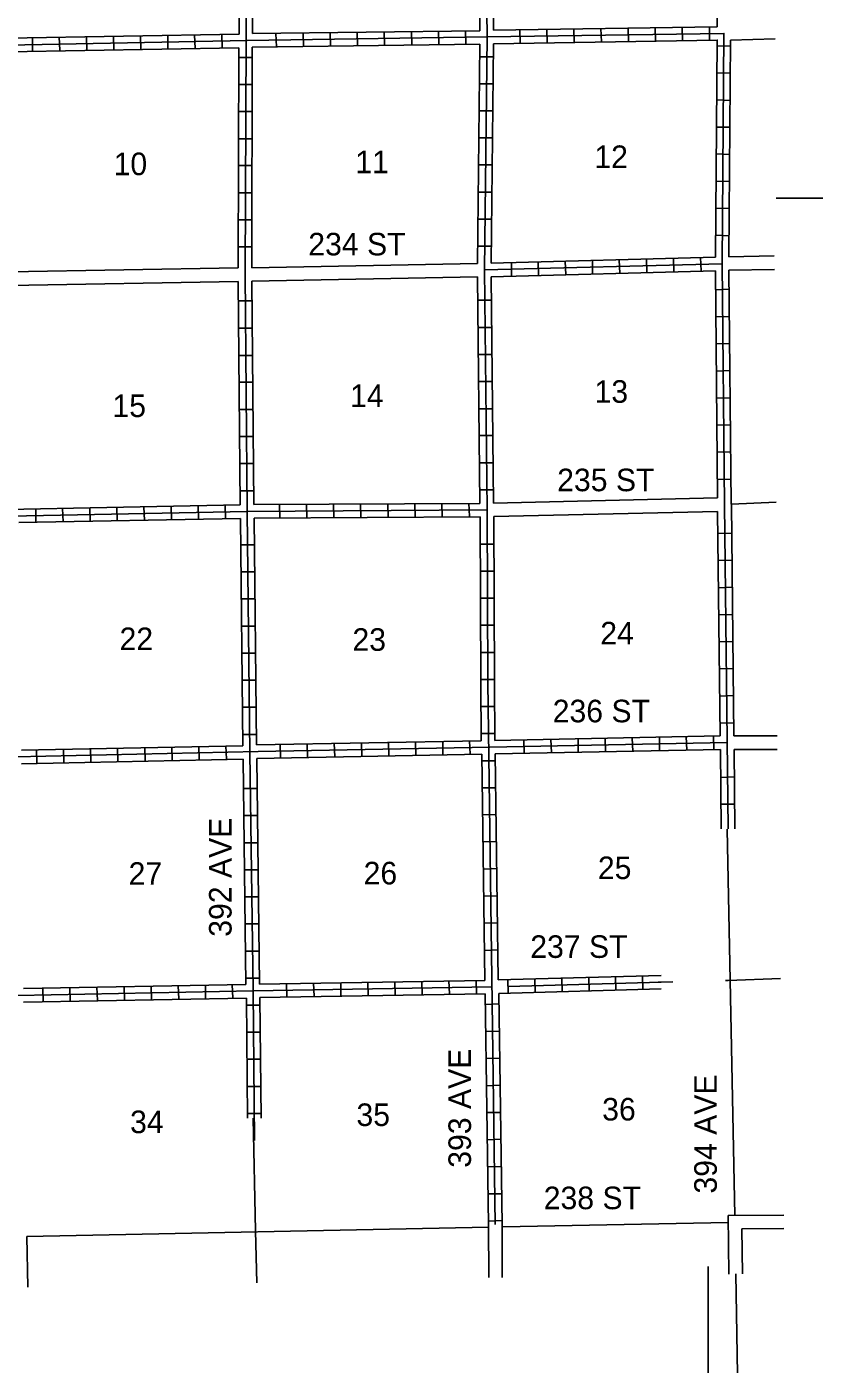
# Model space of a CAD drawing. Extents: x 1525239 to 1905682, y 15801625 to 16294365.
# Drawn here: x 1800832 to 1818279, y 15958744 to 15988380 of the extents above; entities that cross this region are included whole.
import ezdxf

# ---------------------------------------------------------------- set-up
doc = ezdxf.new("R2010")
doc.units = 0
for name, color, linetype in [('L10', 7, 'Continuous'), ('L13', 7, 'Continuous'), ('L14', 7, 'Continuous'), ('L2', 7, 'Continuous'), ('L30', 7, 'Continuous'), ('L53', 7, 'Continuous'), ('L54', 7, 'Continuous'), ('L8', 7, 'Continuous')]:
    doc.layers.add(name, color=color, linetype=linetype)

msp = doc.modelspace()

# ---------------------------------------------------------------- linework, layer by layer
at = {"layer": 'L10'}
for points in [[(1805819, 15983041), (1810819, 15983136)], [(1800450, 15982946), (1805518, 15983036)], [(1805819, 15982741), (1810819, 15982836)], [(1800456, 15982646), (1805518, 15982736)], [(1811172, 15977826), (1816135, 15977942)], [(1811178, 15977526), (1816135, 15977642)]]:
    msp.add_lwpolyline(points, dxfattribs=at)
at = {"layer": 'L13'}
for points in [[(1814821, 15967207), (1815143, 15967218)], [(1816310, 15967244), (1816368, 15967244)], [(1805850, 15964199), (1805903, 15961700)]]:
    msp.add_lwpolyline(points, dxfattribs=at)
at = {"layer": 'L2'}
for points in [[(1816347, 15970602), (1816518, 15962040)], [(1800832, 15961575), (1811061, 15961785)], [(1811378, 15961790), (1816371, 15961887)]]:
    msp.add_lwpolyline(points, dxfattribs=at)
at = {"layer": 'L53'}
msp.add_line((1817434, 15984584), (1827862, 15984584), dxfattribs=at)
for points in [[(1816426, 15988085), (1817413, 15988111)], [(1816389, 15983285), (1817387, 15983301)], [(1816389, 15982984), (1817397, 15983000)], [(1816443, 15977802), (1817435, 15977845)], [(1816494, 15972667), (1817455, 15972667)], [(1816505, 15972366), (1817455, 15972366)], [(1816368, 15967244), (1817529, 15967292)]]:
    msp.add_lwpolyline(points, dxfattribs=at)
at = {"layer": 'L54'}
for p, q in [((1816389, 15960744), (1816368, 15962039)), ((1816689, 15960748), (1816673, 15961742)), ((1815930, 15948743), (1815930, 15960908)), ((1816653, 15953748), (1816539, 15960746))]:
    msp.add_line(p, q, dxfattribs=at)
for points in [[(1811061, 15961843), (1811072, 15960665)], [(1811362, 15961843), (1811368, 15960665)], [(1816368, 15962039), (1817602, 15962051)], [(1800832, 15961575), (1800856, 15960449)], [(1805903, 15961700), (1805929, 15960549)], [(1816673, 15961742), (1817605, 15961751)]]:
    msp.add_lwpolyline(points, dxfattribs=at)
at = {"layer": 'L8'}
for p, q in [((1801563, 15987852), (1801552, 15988153)), ((1802160, 15987858), (1802154, 15988159)), ((1802762, 15987868), (1802756, 15988169)), ((1803363, 15987884), (1803353, 15988185)), ((1803960, 15987895), (1803955, 15988190)), ((1804562, 15987900), (1804551, 15988201)), ((1805164, 15987916), (1805153, 15988217)), ((1806362, 15987937), (1806352, 15988233)), ((1806964, 15987942), (1806954, 15988243)), ((1807561, 15987953), (1807556, 15988248)), ((1808163, 15987958), (1808152, 15988259)), ((1808759, 15987969), (1808754, 15988269)), ((1809361, 15987974), (1809356, 15988275)), ((1809963, 15987984), (1809953, 15988285)), ((1810560, 15987995), (1810555, 15988291)), ((1811764, 15988011), (1811753, 15988312)), ((1812360, 15988027), (1812355, 15988328)), ((1812962, 15988032), (1812952, 15988333)), ((1813564, 15988042), (1813554, 15988343)), ((1814161, 15988053), (1814155, 15988349)), ((1814763, 15988058), (1814752, 15988359)), ((1815359, 15988069), (1815354, 15988370)), ((1815961, 15988074), (1815956, 15988375)), ((1800961, 15987837), (1800956, 15988132)), ((1816130, 15987958), (1816426, 15987953)), ((1805834, 15987699), (1805539, 15987699)), ((1810871, 15987715), (1811172, 15987715)), ((1816120, 15987361), (1816421, 15987351)), ((1805834, 15987103), (1805539, 15987103)), ((1810871, 15987118), (1811172, 15987118)), ((1816120, 15986759), (1816421, 15986749)), ((1805834, 15986501), (1805539, 15986501)), ((1810861, 15986516), (1811162, 15986516)), ((1816109, 15986157), (1816410, 15986152)), ((1805829, 15985899), (1805528, 15985899)), ((1810856, 15985920), (1811151, 15985920)), ((1816104, 15985561), (1816405, 15985550)), ((1805829, 15985302), (1805528, 15985302)), ((1810845, 15985318), (1811146, 15985318)), ((1816104, 15984959), (1816405, 15984948)), ((1805829, 15984700), (1805528, 15984700)), ((1810834, 15984716), (1811135, 15984716)), ((1816093, 15984357), (1816394, 15984352)), ((1805829, 15984104), (1805528, 15984104)), ((1810834, 15984119), (1811135, 15984119)), ((1816093, 15983760), (1816394, 15983750)), ((1805819, 15983502), (1805518, 15983502)), ((1810829, 15983517), (1811130, 15983517)), ((1811568, 15982857), (1811568, 15983158)), ((1812170, 15982879), (1812160, 15983174)), ((1812772, 15982884), (1812762, 15983185)), ((1813369, 15982900), (1813363, 15983201)), ((1813971, 15982916), (1813960, 15983216)), ((1814573, 15982937), (1814562, 15983232)), ((1815169, 15982952), (1815164, 15983253)), ((1815771, 15982968), (1815761, 15983269)), ((1816093, 15982551), (1816394, 15982562)), ((1805829, 15982303), (1805528, 15982303)), ((1810829, 15982319), (1811130, 15982319)), ((1816093, 15981949), (1816394, 15981960)), ((1805829, 15981701), (1805528, 15981701)), ((1810834, 15981717), (1811135, 15981717)), ((1816104, 15981353), (1816405, 15981358)), ((1805834, 15981099), (1805539, 15981099)), ((1810834, 15981115), (1811135, 15981115)), ((1816109, 15980751), (1816410, 15980761)), ((1805845, 15980503), (1805544, 15980503)), ((1810845, 15980518), (1811146, 15980518)), ((1816109, 15980149), (1816410, 15980159)), ((1805845, 15979901), (1805544, 15979901)), ((1810856, 15979916), (1811151, 15979916)), ((1816120, 15979552), (1816421, 15979557)), ((1805856, 15979299), (1805555, 15979299)), ((1810861, 15979320), (1811162, 15979320)), ((1816130, 15978950), (1816426, 15978961)), ((1805861, 15978702), (1805560, 15978702)), ((1810871, 15978718), (1811172, 15978718)), ((1805861, 15978100), (1805560, 15978100)), ((1810871, 15978116), (1811172, 15978116)), ((1816130, 15978348), (1816426, 15978359)), ((1805238, 15977482), (1805227, 15977783)), ((1806436, 15977503), (1806431, 15977799)), ((1807038, 15977503), (1807028, 15977799)), ((1807635, 15977503), (1807630, 15977799)), ((1808237, 15977509), (1808226, 15977810)), ((1808839, 15977509), (1808828, 15977810)), ((1809435, 15977519), (1809430, 15977815)), ((1810037, 15977519), (1810027, 15977815)), ((1810639, 15977525), (1810629, 15977826)), ((1801035, 15977403), (1801030, 15977699)), ((1801637, 15977408), (1801626, 15977709)), ((1802239, 15977424), (1802228, 15977725)), ((1802835, 15977435), (1802830, 15977736)), ((1803437, 15977440), (1803427, 15977741)), ((1804039, 15977461), (1804029, 15977757)), ((1804636, 15977466), (1804631, 15977767)), ((1805877, 15976902), (1805581, 15976902)), ((1810877, 15976917), (1811178, 15976917)), ((1816146, 15977150), (1816447, 15977160)), ((1805887, 15976300), (1805586, 15976300)), ((1810887, 15976315), (1811188, 15976315)), ((1816151, 15976553), (1816452, 15976558)), ((1805898, 15975703), (1805597, 15975703)), ((1810887, 15975719), (1811188, 15975719)), ((1816162, 15975951), (1816463, 15975962)), ((1810887, 15975117), (1811188, 15975117)), ((1816162, 15975349), (1816463, 15975360)), ((1805898, 15975101), (1805597, 15975101)), ((1810893, 15974515), (1811193, 15974515)), ((1816172, 15974753), (1816468, 15974758)), ((1805903, 15974499), (1805602, 15974499)), ((1810893, 15973918), (1811193, 15973918)), ((1816178, 15974151), (1816479, 15974161)), ((1805914, 15973902), (1805613, 15973902)), ((1816188, 15973549), (1816489, 15973559)), ((1805919, 15973301), (1805618, 15973301)), ((1810903, 15973316), (1811204, 15973316)), ((1816193, 15972952), (1816494, 15972957)), ((1804652, 15972144), (1804646, 15972440)), ((1805254, 15972149), (1805243, 15972450)), ((1805919, 15972699), (1805618, 15972699)), ((1806452, 15972176), (1806447, 15972477)), ((1807054, 15972192), (1807044, 15972493)), ((1807656, 15972202), (1807645, 15972503)), ((1808253, 15972208), (1808247, 15972509)), ((1808854, 15972223), (1808844, 15972524)), ((1809451, 15972234), (1809446, 15972535)), ((1810053, 15972250), (1810048, 15972551)), ((1810655, 15972260), (1810644, 15972561)), ((1810914, 15972720), (1811209, 15972720)), ((1811853, 15972287), (1811843, 15972582)), ((1812455, 15972292), (1812445, 15972593)), ((1813052, 15972303), (1813047, 15972598)), ((1813654, 15972318), (1813643, 15972619)), ((1814256, 15972324), (1814245, 15972625)), ((1814852, 15972345), (1814847, 15972641)), ((1815454, 15972350), (1815444, 15972651)), ((1816051, 15972361), (1816046, 15972662)), ((1801056, 15972060), (1801046, 15972361)), ((1801653, 15972076), (1801648, 15972377)), ((1802255, 15972086), (1802244, 15972382)), ((1802851, 15972102), (1802846, 15972403)), ((1803453, 15972107), (1803448, 15972408)), ((1804055, 15972128), (1804045, 15972424)), ((1810919, 15972118), (1811220, 15972118)), ((1816204, 15971748), (1816505, 15971759)), ((1805935, 15971500), (1805639, 15971500)), ((1810929, 15971516), (1811230, 15971516)), ((1816209, 15971152), (1816510, 15971157)), ((1805945, 15970903), (1805644, 15970903)), ((1810935, 15970919), (1811236, 15970924)), ((1805956, 15970301), (1805655, 15970301)), ((1810945, 15970317), (1811246, 15970328)), ((1805961, 15969700), (1805660, 15969700)), ((1810956, 15969715), (1811252, 15969726)), ((1805972, 15969103), (1805671, 15969103)), ((1810961, 15969119), (1811262, 15969124)), ((1805977, 15968501), (1805676, 15968501)), ((1810972, 15968517), (1811273, 15968527)), ((1805988, 15967899), (1805687, 15967899)), ((1810977, 15967915), (1811278, 15967925)), ((1802397, 15966801), (1802387, 15967102)), ((1802994, 15966811), (1802989, 15967107)), ((1803596, 15966827), (1803585, 15967128)), ((1804198, 15966832), (1804187, 15967133)), ((1804794, 15966848), (1804789, 15967149)), ((1805396, 15966859), (1805386, 15967160)), ((1805993, 15967302), (1805697, 15967302)), ((1806595, 15966885), (1806589, 15967186)), ((1807197, 15966891), (1807186, 15967192)), ((1807793, 15966901), (1807788, 15967202)), ((1808395, 15966912), (1808385, 15967207)), ((1808997, 15966928), (1808986, 15967223)), ((1809594, 15966933), (1809588, 15967234)), ((1810196, 15966943), (1810185, 15967244)), ((1810797, 15966949), (1810787, 15967250)), ((1811492, 15967265), (1811500, 15966967)), ((1812088, 15967282), (1812097, 15966984)), ((1812685, 15967298), (1812693, 15967000)), ((1813281, 15967315), (1813289, 15967017)), ((1813877, 15967332), (1813886, 15967033)), ((1814474, 15967348), (1814482, 15967050)), ((1801193, 15966774), (1801188, 15967075)), ((1801795, 15966790), (1801785, 15967091)), ((1805993, 15966700), (1805697, 15966700)), ((1810993, 15966716), (1811294, 15966727)), ((1806003, 15966099), (1805702, 15966099)), ((1811003, 15966120), (1811304, 15966125)), ((1806014, 15965502), (1805713, 15965502)), ((1811014, 15965518), (1811310, 15965528)), ((1806019, 15964900), (1805718, 15964900)), ((1811019, 15964916), (1811320, 15964926)), ((1806019, 15964303), (1805718, 15964303)), ((1811030, 15964319), (1811331, 15964324)), ((1811035, 15963717), (1811336, 15963728)), ((1811046, 15963115), (1811347, 15963126)), ((1811051, 15962519), (1811352, 15962524)), ((1811061, 15961917), (1811362, 15961927))]:
    msp.add_line(p, q, dxfattribs=at)
for points in [[(1810813, 16009316), (1810871, 16004025), (1810914, 15998750), (1810961, 15993645), (1811030, 15988153), (1810972, 15982995), (1811030, 15977678), (1811046, 15973850), (1811209, 15961843)], [(1805539, 16008761), (1805560, 16003951), (1805713, 15993402), (1805671, 15982894), (1805718, 15977641), (1805776, 15972292), (1805845, 15967017), (1805877, 15963701)], [(1811112, 15993488), (1811172, 15988301)], [(1805555, 15993243), (1805539, 15988217)], [(1805856, 15993249), (1805834, 15988227)], [(1810813, 15993333), (1810871, 15988291)], [(1816121, 15988898), (1816126, 15988375)], [(1784763, 15987757), (1789863, 15987810), (1795137, 15987916), (1800412, 15987974), (1805718, 15988074), (1811030, 15988153), (1816278, 15988233), (1816236, 15983127), (1816289, 15977794), (1816368, 15970608)], [(1795280, 15988069), (1800412, 15988127), (1805539, 15988217)], [(1805834, 15988227), (1810871, 15988291)], [(1811172, 15988301), (1816126, 15988375)], [(1795285, 15987768), (1800412, 15987826), (1805528, 15987916)], [(1805528, 15987916), (1805518, 15983036)], [(1805829, 15987926), (1805819, 15983041)], [(1805829, 15987926), (1810871, 15987995)], [(1810871, 15987995), (1810819, 15983136)], [(1811172, 15988000), (1811120, 15983143)], [(1811172, 15988000), (1816130, 15988085), (1816088, 15983275)], [(1816426, 15988085), (1816389, 15983285)], [(1810972, 15982995), (1816236, 15983127)], [(1811120, 15983143), (1816088, 15983275)], [(1810819, 15982836), (1810871, 15977815)], [(1811120, 15982842), (1816088, 15982974)], [(1811120, 15982842), (1811172, 15977826)], [(1816088, 15982974), (1816135, 15977942)], [(1816389, 15982984), (1816438, 15977802)], [(1805518, 15982736), (1805560, 15977783)], [(1805819, 15982741), (1805861, 15977794)], [(1795401, 15977583), (1797439, 15977625), (1805560, 15977783)], [(1805861, 15977794), (1810871, 15977815)], [(1816445, 15977803), (1816494, 15972667)], [(1784836, 15977266), (1791970, 15977366), (1797439, 15977477), (1805718, 15977641), (1811030, 15977678)], [(1800660, 15977393), (1805570, 15977482)], [(1805570, 15977482), (1805618, 15972450)], [(1805871, 15977493), (1810877, 15977519)], [(1805871, 15977493), (1805919, 15972466)], [(1810877, 15977519), (1810893, 15973850), (1810903, 15972561)], [(1811178, 15977526), (1811193, 15973850), (1811204, 15972567)], [(1816135, 15977642), (1816193, 15972667)], [(1784852, 15971959), (1789968, 15972028), (1795296, 15972102), (1800581, 15972202), (1805956, 15972318), (1811088, 15972419), (1816347, 15972519)], [(1800713, 15972350), (1805618, 15972450)], [(1805919, 15972466), (1810903, 15972561)], [(1811204, 15972567), (1816193, 15972667)], [(1800713, 15972049), (1805629, 15972149)], [(1805629, 15972149), (1805687, 15967160)], [(1805929, 15972165), (1810914, 15972260)], [(1805929, 15972165), (1805988, 15967165)], [(1810914, 15972260), (1810977, 15967250)], [(1811209, 15972266), (1816204, 15972366)], [(1811209, 15972266), (1811278, 15967260)], [(1816204, 15972366), (1816220, 15970608)], [(1816505, 15972366), (1816521, 15970608)], [(1783194, 15966642), (1790053, 15966743), (1795370, 15966832), (1800628, 15966917), (1805845, 15967017), (1811135, 15967107)], [(1800760, 15967070), (1805687, 15967160)], [(1805988, 15967165), (1810977, 15967250)], [(1811278, 15967260), (1814884, 15967360)], [(1811496, 15967116), (1814888, 15967211)], [(1800760, 15966769), (1805697, 15966859)], [(1805697, 15966859), (1805724, 15964199)], [(1805993, 15966869), (1810988, 15966949)], [(1805993, 15966869), (1806024, 15964199)], [(1810988, 15966949), (1811061, 15961843)], [(1811289, 15966959), (1814884, 15967060)], [(1811289, 15966959), (1811362, 15961843)]]:
    msp.add_lwpolyline(points, dxfattribs=at)

# ---------------------------------------------------------------- texts
at = {"layer": 'L14'}
for s, p in [('10', (1802756, 15985091)), ('11', (1808110, 15985133)), ('12', (1813406, 15985249)), ('14', (1807994, 15979953)), ('13', (1813411, 15980048)), ('15', (1802730, 15979732)), ('24', (1813538, 15974694)), ('22', (1802888, 15974568)), ('23', (1808047, 15974552)), ('27', (1803089, 15969367)), ('26', (1808295, 15969377)), ('25', (1813485, 15969494)), ('35', (1808136, 15964023)), ('36', (1813580, 15964145)), ('34', (1803121, 15963865))]:
    msp.add_text(s, height=500, rotation=360, dxfattribs=at).set_placement(p)
at = {"layer": 'L30'}
for s, rotation, p in [('234 ST', 360, (1807069, 15983313)), ('235 ST', 360, (1812583, 15978088)), ('236 ST', 360, (1812484, 15972968)), ('392 AVE', 90, (1805370, 15968216)), ('237 ST', 360, (1811987, 15967748)), ('393 AVE', 90, (1810674, 15963098)), ('394 AVE', 90, (1816120, 15962526)), ('238 ST', 360, (1812285, 15962180))]:
    msp.add_text(s, height=500, rotation=rotation, dxfattribs=at).set_placement(p)

doc.saveas('drawing.dxf')
